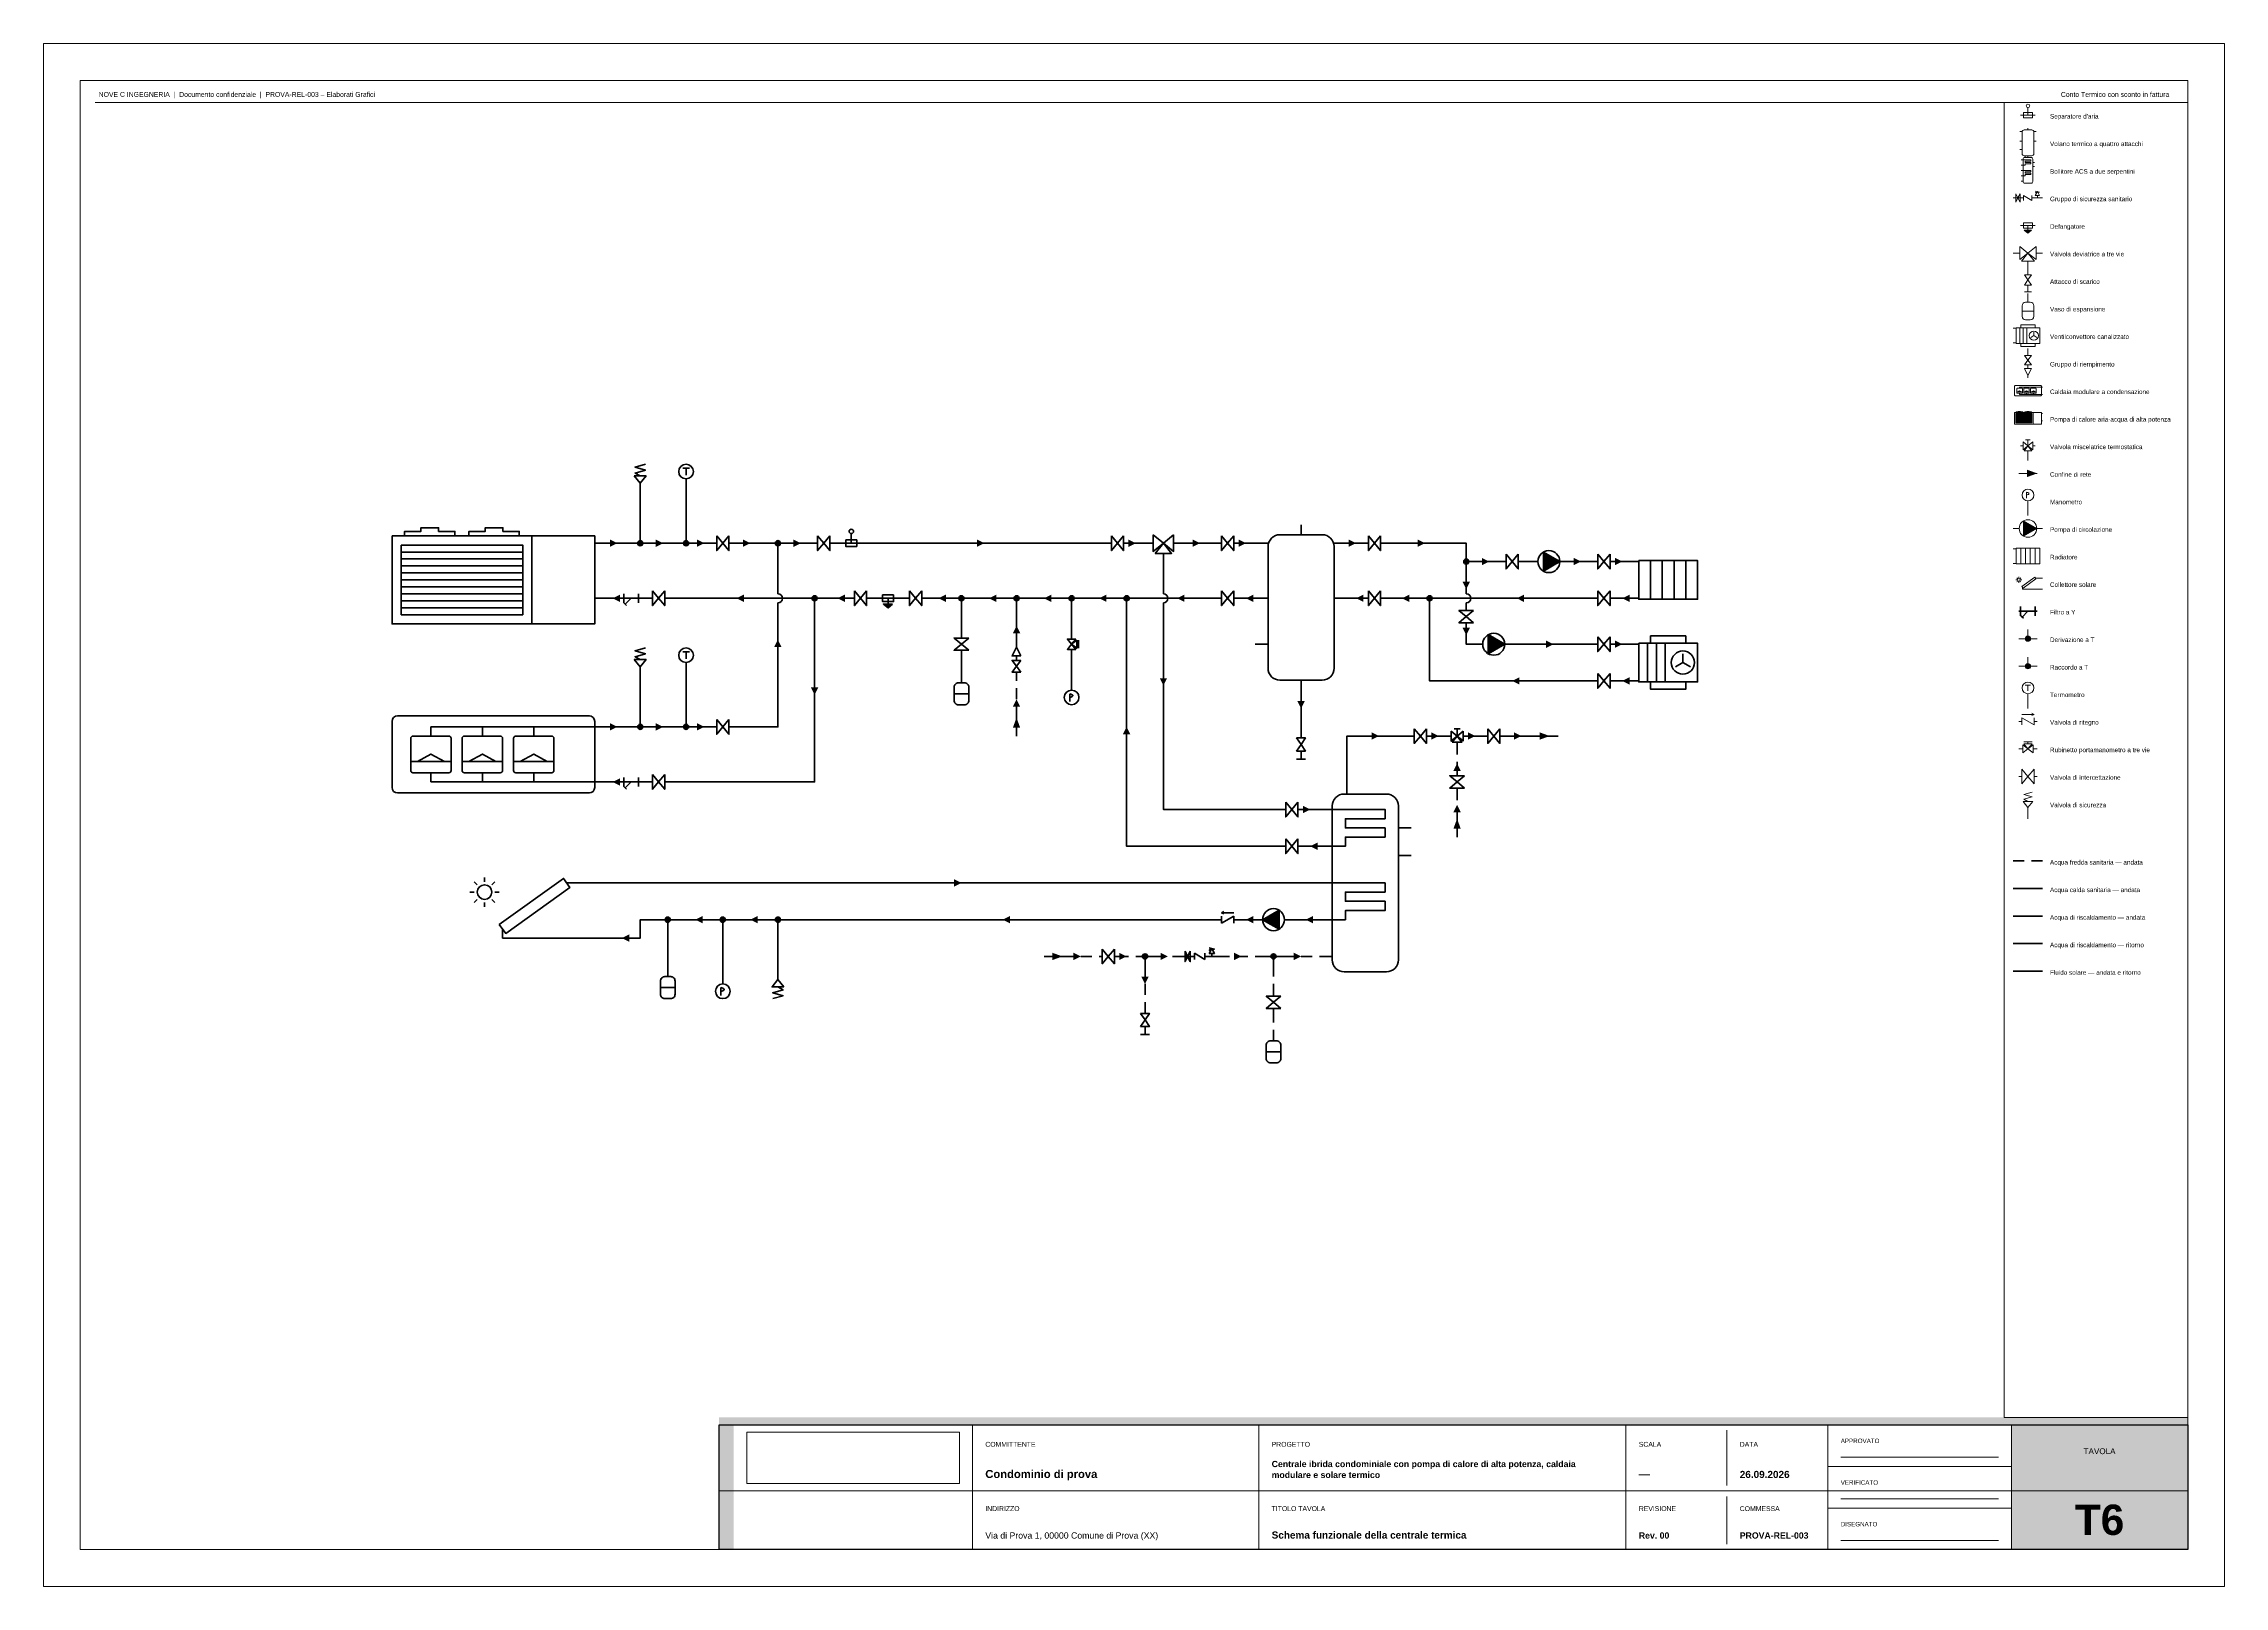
# Paper-space layout 'A2' of a CAD drawing. Header units: millimetres. Extents: x 0 to 594, y 0 to 420.
# The model-space entities are those that its viewports show. They can reach past a viewport. Long polylines and large blocks are cut down to what shows.
import ezdxf
from ezdxf.enums import TextEntityAlignment as Align

# ---------------------------------------------------------------- set-up
doc = ezdxf.new("R2010")
doc.units = ezdxf.units.MM
doc.linetypes.add('NOVEC_TRATTO_3_2', pattern=[5, 3, -2])
doc.layers.add('G-ANNO-NPLT', color=7, linetype='Continuous', lineweight=18, plot=False)
for name, color, linetype, lineweight in [('G-ANNO-TTLB', 7, 'Continuous', 18), ('M-ANNO-LEGN', 7, 'Continuous', 18), ('M-DIAG-EQPM', 7, 'Continuous', 35)]:
    doc.layers.add(name, color=color, linetype=linetype, lineweight=lineweight)
for name, color, linetype, lineweight, true_color in [('M-HWTR-RETN', 142, 'Continuous', 35, 0x2471a3), ('M-HWTR-SPLY', 22, 'Continuous', 35, 0xc0392b), ('M-SOLR-RETN', 222, 'Continuous', 35, 0xc71585), ('M-SOLR-SPLY', 222, 'Continuous', 35, 0xc71585), ('P-DOMW-CPIP', 161, 'NOVEC_TRATTO_3_2', 35, 0x5dade2), ('P-DOMW-HPIP', 30, 'Continuous', 35, 0xd68910)]:
    doc.layers.add(name, color=color, linetype=linetype, lineweight=lineweight, true_color=true_color)
doc.styles.add('NOVEC_ARIAL', font='arial.ttf')
doc.styles.add('NOVEC_ARIAL_GRASSETTO', font='arialbd.ttf')
picture_1 = doc.add_image_def('image1.jpg', size_in_pixel=(2961, 716))

# ---------------------------------------------------------------- blocks, each defined once
blk = doc.blocks.new('NoveC_FlowArrow')
h = blk.add_hatch(color=0)
h.dxf.hatch_style = 1
h.paths.add_polyline_path([(0, 0), (-2, 1), (-2, -1)])
blk = doc.blocks.new('NoveC_SolarCollector')
at = {"color": 0, "linetype": 'Continuous', "lineweight": -2}
for p, q in [((5.6201, -5.5201), (4.7716, -4.6716)), ((7.6, -4.7), (7.6, -3.5)), ((9.5799, -5.5201), (10.4284, -4.6716)), ((40, -5), (30, -5)), ((4.8, -7.5), (3.6, -7.5)), ((5.6201, -9.4799), (4.7716, -10.3284)), ((7.6, -10.3), (7.6, -11.5)), ((9.5799, -9.4799), (10.4284, -10.3284)), ((10.4, -7.5), (11.6, -7.5))]:
    blk.add_line(p, q, dxfattribs=at)
blk.add_lwpolyline([(11.6281, -16.2794), (13.3719, -18.7206), (30.8719, -6.2206), (29.1281, -3.7794)], close=True, dxfattribs=at)
blk.add_lwpolyline([(40, -20), (12.5, -20), (12.5, -17.5)], dxfattribs=at)
blk.add_circle((7.6, -7.5), 2, dxfattribs=at)
blk = doc.blocks.new('NoveC_TeeBranch')
at = {"linetype": 'Continuous', "lineweight": -2}
h = blk.add_hatch(color=0, dxfattribs=at)
h.dxf.hatch_style = 1
h.paths.add_polyline_path([(1.8, -2.5, 1), (3.2, -2.5, 1)])
at = {"color": 0, "linetype": 'Continuous', "lineweight": -2}
for p, q in [((2.5, 0), (2.5, -2.5)), ((0, -2.5), (5, -2.5))]:
    blk.add_line(p, q, dxfattribs=at)
blk.add_circle((2.5, -2.5), 0.7, dxfattribs=at)
blk = doc.blocks.new('NoveC_NetworkBoundary')
at = {"color": 0, "linetype": 'Continuous', "lineweight": -2}
blk.add_line((0, -2.5), (5, -2.5), dxfattribs=at)
blk = doc.blocks.new('NoveC_DrainConnection')
at = {"color": 0, "linetype": 'Continuous', "lineweight": -2}
for p, q in [((2.5, 0), (2.5, -3)), ((1.3, -8.8), (3.7, -8.8)), ((2.5, -6.6), (2.5, -8.8))]:
    blk.add_line(p, q, dxfattribs=at)
for points in [[(1.3, -3), (3.7, -3), (2.5, -4.8)], [(1.3, -6.6), (3.7, -6.6), (2.5, -4.8)]]:
    blk.add_lwpolyline(points, close=True, dxfattribs=at)
blk = doc.blocks.new('NoveC_ExpansionConnection')
at = {"color": 0, "linetype": 'Continuous', "lineweight": -2}
for p, q in [((2.5, 0), (2.5, -3)), ((0.5, -6), (4.5, -6))]:
    blk.add_line(p, q, dxfattribs=at)
blk.add_lwpolyline([(1.7, -3), (3.3, -3, -0.414214), (4.5, -4.2), (4.5, -7.8, -0.414214), (3.3, -9), (1.7, -9, -0.414214), (0.5, -7.8), (0.5, -4.2, -0.414214)], format="xyb", close=True, dxfattribs=at)
blk = doc.blocks.new('NoveC_GasBoilerModular')
at = {"color": 0, "linetype": 'Continuous', "lineweight": -2}
for p, q in [((13, -7.5), (13, -5)), ((60, -5), (13, -5)), ((27, -7.5), (27, -5)), ((41, -7.5), (41, -5)), ((7.5, -14.4), (18.5, -14.4)), ((13, -17.5), (13, -20)), ((21.5, -14.4), (32.5, -14.4)), ((27, -17.5), (27, -20)), ((35.5, -14.4), (46.5, -14.4)), ((41, -17.5), (41, -20)), ((60, -20), (13, -20))]:
    blk.add_line(p, q, dxfattribs=at)
for points in [[(3.9, -2), (56.1, -2, -0.41421356), (57.6, -3.5), (57.6, -21.5, -0.41421356), (56.1, -23), (3.9, -23, -0.41421356), (2.4, -21.5), (2.4, -3.5, -0.41421356)], [(8.1, -7.5), (17.9, -7.5, -0.41421356), (18.5, -8.1), (18.5, -16.9, -0.41421356), (17.9, -17.5), (8.1, -17.5, -0.41421356), (7.5, -16.9), (7.5, -8.1, -0.41421356)], [(22.1, -7.5), (31.9, -7.5, -0.41421356), (32.5, -8.1), (32.5, -16.9, -0.41421356), (31.9, -17.5), (22.1, -17.5, -0.41421356), (21.5, -16.9), (21.5, -8.1, -0.41421356)], [(36.1, -7.5), (45.9, -7.5, -0.41421356), (46.5, -8.1), (46.5, -16.9, -0.41421356), (45.9, -17.5), (36.1, -17.5, -0.41421356), (35.5, -16.9), (35.5, -8.1, -0.41421356)]]:
    blk.add_lwpolyline(points, format="xyb", close=True, dxfattribs=at)
for points in [[(9.315, -14.4), (13, -12.4101), (16.685, -14.4)], [(23.315, -14.4), (27, -12.4101), (30.685, -14.4)], [(37.315, -14.4), (41, -12.4101), (44.685, -14.4)]]:
    blk.add_lwpolyline(points, dxfattribs=at)
blk = doc.blocks.new('NoveC_HeatPumpAirWaterLarge')
at = {"color": 0, "linetype": 'Continuous', "lineweight": -2}
for p, q in [((40.488, -3), (40.488, -27)), ((60, -5), (57.6, -5)), ((4.9, -7.4), (37.988, -7.4)), ((4.9, -9.3), (37.988, -9.3)), ((4.9, -11.2), (37.988, -11.2)), ((4.9, -13.1), (37.988, -13.1)), ((4.9, -15), (37.988, -15)), ((4.9, -16.9), (37.988, -16.9)), ((4.9, -18.8), (37.988, -18.8)), ((4.9, -20.7), (37.988, -20.7)), ((4.9, -22.6), (37.988, -22.6)), ((60, -20), (57.6, -20))]:
    blk.add_line(p, q, dxfattribs=at)
for points in [[(2.4, -3), (57.6, -3), (57.6, -27), (2.4, -27)], [(4.9, -5.5), (37.988, -5.5), (37.988, -24.5), (4.9, -24.5)]]:
    blk.add_lwpolyline(points, close=True, dxfattribs=at)
for points in [[(5.8279, -3), (5.8279, -1.8), (10.2842, -1.8), (10.2842, -0.8), (15.0833, -0.8), (15.0833, -1.8), (19.5396, -1.8), (19.5396, -3)], [(23.3484, -3), (23.3484, -1.8), (27.8047, -1.8), (27.8047, -0.8), (32.6038, -0.8), (32.6038, -1.8), (37.0601, -1.8), (37.0601, -3)]]:
    blk.add_lwpolyline(points, dxfattribs=at)
blk = doc.blocks.new('NoveC_DhwCylinderTwinCoil')
at = {"color": 0, "linetype": 'Continuous', "lineweight": -2}
for p, q in [((7.5, 0), (7.5, -3.3)), ((25, -12.5), (21.5, -12.5)), ((25, -20), (21.5, -20)), ((0, -47.5), (3.5, -47.5))]:
    blk.add_line(p, q, dxfattribs=at)
blk.add_lwpolyline([(6.74, -3.3), (18.26, -3.3, -0.414214), (21.5, -6.54), (21.5, -48.46, -0.414214), (18.26, -51.7), (6.74, -51.7, -0.414214), (3.5, -48.46), (3.5, -6.54, -0.414214)], format="xyb", close=True, dxfattribs=at)
for points in [[(0, -7.5), (7.1, -7.5), (17.9, -7.5), (17.9, -10), (7.1, -10), (7.1, -12.5), (17.9, -12.5), (17.9, -15), (7.1, -15), (7.1, -17.5), (0, -17.5)], [(0, -27.5), (7.1, -27.5), (17.9, -27.5), (17.9, -30), (7.1, -30), (7.1, -32.5), (17.9, -32.5), (17.9, -35), (7.1, -35), (7.1, -37.5), (0, -37.5)]]:
    blk.add_lwpolyline(points, dxfattribs=at)
blk = doc.blocks.new('NoveC_BufferFourPort')
at = {"color": 0, "linetype": 'Continuous', "lineweight": -2}
for p, q in [((12.5, 0), (12.5, -2.7)), ((0, -5), (3.5, -5)), ((25, -5), (21.5, -5)), ((0, -20), (3.5, -20)), ((25, -20), (21.5, -20)), ((0, -32.5), (3.5, -32.5)), ((12.5, -45), (12.5, -42.3))]:
    blk.add_line(p, q, dxfattribs=at)
blk.add_lwpolyline([(6.74, -2.7), (18.26, -2.7, -0.414214), (21.5, -5.94), (21.5, -39.06, -0.414214), (18.26, -42.3), (6.74, -42.3, -0.414214), (3.5, -39.06), (3.5, -5.94, -0.414214)], format="xyb", close=True, dxfattribs=at)
blk = doc.blocks.new('NoveC_MixingValveThermostatic')
at = {"color": 0, "linetype": 'Continuous', "lineweight": -2}
for p, q in [((0, -5), (0.85, -5)), ((1.7, -3), (3.3, -3)), ((2.5, -5), (2.5, -3)), ((4.15, -5), (5, -5)), ((2.5, -6.65), (2.5, -10))]:
    blk.add_line(p, q, dxfattribs=at)
for points in [[(0.85, -3.68), (0.85, -6.32), (2.5, -5)], [(1.18, -6.65), (3.82, -6.65), (2.5, -5)], [(4.15, -3.68), (4.15, -6.32), (2.5, -5)]]:
    blk.add_lwpolyline(points, close=True, dxfattribs=at)
blk = doc.blocks.new('NoveC_FanCoilDucted')
at = {"color": 0, "linetype": 'Continuous', "lineweight": -2}
for p, q in [((0, -2.5), (2, -2.5)), ((4.4, -2.25), (4.4, -12.75)), ((6.8, -2.25), (6.8, -12.75)), ((9.2, -2.25), (9.2, -12.75)), ((14, -7.5), (14, -5.1375)), ((14, -7.5), (11.9525, -8.697)), ((14, -7.5), (16.0475, -8.697)), ((0, -12.5), (2, -12.5))]:
    blk.add_line(p, q, dxfattribs=at)
blk.add_lwpolyline([(2, -2.25), (18, -2.25), (18, -12.75), (2, -12.75)], close=True, dxfattribs=at)
for points in [[(5.2, -2.25), (5.2, -0.225), (14.8, -0.225), (14.8, -2.25)], [(5.2, -12.75), (5.2, -14.775), (14.8, -14.775), (14.8, -12.75)]]:
    blk.add_lwpolyline(points, dxfattribs=at)
blk.add_circle((14, -7.5), 3.15, dxfattribs=at)
blk = doc.blocks.new('NoveC_Radiator')
at = {"color": 0, "linetype": 'Continuous', "lineweight": -2}
for p, q in [((0, -2.5), (2, -2.5)), ((5.2, -2.25), (5.2, -12.75)), ((8.4, -2.25), (8.4, -12.75)), ((11.6, -2.25), (11.6, -12.75)), ((14.8, -2.25), (14.8, -12.75)), ((0, -12.5), (2, -12.5))]:
    blk.add_line(p, q, dxfattribs=at)
blk.add_lwpolyline([(2, -2.25), (18, -2.25), (18, -12.75), (2, -12.75)], close=True, dxfattribs=at)
blk = doc.blocks.new('NoveC_ValveSafety')
at = {"color": 0, "linetype": 'Continuous', "lineweight": -2}
blk.add_line((2.5, -10), (2.5, -6.2), dxfattribs=at)
blk.add_lwpolyline([(0.9, -4.2), (4.1, -4.2), (2.5, -6.2)], close=True, dxfattribs=at)
blk.add_lwpolyline([(2.5, -4.2), (1.1, -3.4), (3.9, -2.6), (1.1, -1.8), (3.9, -1)], dxfattribs=at)
blk = doc.blocks.new('NoveC_Thermometer')
at = {"color": 0, "linetype": 'Continuous', "lineweight": -2}
blk.add_line((2.5, -10), (2.5, -5), dxfattribs=at)
blk.add_circle((2.5, -3), 2, dxfattribs=at)
blk = doc.blocks.new('NoveC_Thermometer_Lettera')
at = {"color": 0, "linetype": 'Continuous', "lineweight": -2}
for p, q in [((-0.9, 0.9), (0.9, 0.9)), ((0, 0.9), (0, -1))]:
    blk.add_line(p, q, dxfattribs=at)
blk = doc.blocks.new('NoveC_TeeJunction')
at = {"linetype": 'Continuous', "lineweight": -2}
h = blk.add_hatch(color=0, dxfattribs=at)
h.dxf.hatch_style = 1
h.paths.add_polyline_path([(1.8, -2.5, 1), (3.2, -2.5, 1)])
at = {"color": 0, "linetype": 'Continuous', "lineweight": -2}
for p, q in [((2.5, 0), (2.5, -2.5)), ((0, -2.5), (5, -2.5))]:
    blk.add_line(p, q, dxfattribs=at)
blk.add_circle((2.5, -2.5), 0.7, dxfattribs=at)
blk = doc.blocks.new('NoveC_DivertingValve3way')
at = {"color": 0, "linetype": 'Continuous', "lineweight": -2}
for p, q in [((0, -5), (2.2, -5)), ((7.8, -5), (10, -5)), ((5, -7.8), (5, -10))]:
    blk.add_line(p, q, dxfattribs=at)
for points in [[(2.2, -2.76), (2.2, -7.24), (5, -5)], [(2.76, -7.8), (7.24, -7.8), (5, -5)], [(7.8, -2.76), (7.8, -7.24), (5, -5)]]:
    blk.add_lwpolyline(points, close=True, dxfattribs=at)
blk = doc.blocks.new('NoveC_FillingUnit')
at = {"color": 0, "linetype": 'Continuous', "lineweight": -2}
for p, q in [((2.5, 0), (2.5, -2.4)), ((2.5, -5.6), (2.5, -6.8)), ((2.5, -9.2), (2.5, -10))]:
    blk.add_line(p, q, dxfattribs=at)
for points in [[(1.3, -2.4), (3.7, -2.4), (2.5, -4)], [(1.3, -5.6), (3.7, -5.6), (2.5, -4)], [(1.3, -6.8), (3.7, -6.8), (2.5, -9.2)]]:
    blk.add_lwpolyline(points, close=True, dxfattribs=at)
blk = doc.blocks.new('NoveC_PressureGauge')
at = {"color": 0, "linetype": 'Continuous', "lineweight": -2}
blk.add_line((2.5, -10), (2.5, -5), dxfattribs=at)
blk.add_circle((2.5, -3), 2, dxfattribs=at)
blk = doc.blocks.new('NoveC_PressureGauge_Lettera')
at = {"color": 0, "linetype": 'Continuous', "lineweight": -2}
blk.add_line((-0.5, 1), (-0.5, -1.1), dxfattribs=at)
blk.add_lwpolyline([(-0.5, 1), (-0.24, 0.92), (-0.03, 0.83), (0.14, 0.75), (0.26, 0.67), (0.33, 0.58), (0.35, 0.5), (0.33, 0.42), (0.26, 0.33), (0.14, 0.25), (-0.03, 0.17), (-0.24, 0.08), (-0.5, 0)], dxfattribs=at)
blk = doc.blocks.new('NoveC_ValveIsolation')
at = {"color": 0, "linetype": 'Continuous', "lineweight": -2}
for p, q in [((0, -2.5), (0.8333, -2.5)), ((4.1667, -2.5), (5, -2.5))]:
    blk.add_line(p, q, dxfattribs=at)
for points in [[(0.8333, -0.5), (0.8333, -4.5), (2.5, -2.5)], [(4.1667, -0.5), (4.1667, -4.5), (2.5, -2.5)]]:
    blk.add_lwpolyline(points, close=True, dxfattribs=at)
blk = doc.blocks.new('NoveC_DhwSafetyGroup')
at = {"color": 0, "linetype": 'Continuous', "lineweight": -2}
for p, q in [((0, -2.5), (3.5, -2.5)), ((3.5, -1.66), (3.5, -3.34)), ((3.5, -1.66), (6.3, -3.34)), ((6.3, -1.66), (6.3, -3.34)), ((6.3, -2.5), (10, -2.5)), ((8.2, -2.5), (8.2, -1.7))]:
    blk.add_line(p, q, dxfattribs=at)
for points in [[(0.9, -1.1), (0.9, -3.9), (1.6, -2.5)], [(2.3, -1.1), (2.3, -3.9), (1.6, -2.5)], [(7.5, -1.7), (8.9, -1.7), (8.2, -0.3)]]:
    blk.add_lwpolyline(points, close=True, dxfattribs=at)
blk.add_lwpolyline([(8.2, -0.3), (7.5, -0.8), (8.9, -0.5), (7.5, -0.2)], dxfattribs=at)
blk = doc.blocks.new('NoveC_Strainer')
at = {"color": 0, "linetype": 'Continuous', "lineweight": -2}
for p, q in [((0, -2.5), (5, -2.5)), ((0.5, -1.25), (0.5, -3.75)), ((0.5464, -3.7464), (1.2536, -4.4536)), ((2.5, -2.5), (0.9, -4.1)), ((4.5, -1.25), (4.5, -3.75))]:
    blk.add_line(p, q, dxfattribs=at)
blk = doc.blocks.new('NoveC_AirSeparator')
at = {"color": 0, "linetype": 'Continuous', "lineweight": -2}
for p, q in [((0, -5), (5, -5)), ((2.5, -5), (2.5, -2.4))]:
    blk.add_line(p, q, dxfattribs=at)
blk.add_lwpolyline([(1, -4.1), (4, -4.1), (4, -5.9), (1, -5.9)], close=True, dxfattribs=at)
blk.add_circle((2.5, -1.8), 0.6, dxfattribs=at)
blk = doc.blocks.new('NoveC_DirtSeparator')
at = {"linetype": 'Continuous', "lineweight": -2}
h = blk.add_hatch(color=0, dxfattribs=at)
h.dxf.hatch_style = 1
h.paths.add_polyline_path([(1.25, -6.6), (3.75, -6.6), (2.5, -7.6)])
at = {"color": 0, "linetype": 'Continuous', "lineweight": -2}
for p, q in [((0, -5), (5, -5)), ((2.5, -5), (2.5, -7.6))]:
    blk.add_line(p, q, dxfattribs=at)
for points in [[(1, -4.1), (4, -4.1), (4, -5.9), (1, -5.9)], [(1.25, -6.6), (3.75, -6.6), (2.5, -7.6)]]:
    blk.add_lwpolyline(points, close=True, dxfattribs=at)
blk = doc.blocks.new('NoveC_PumpCirculator')
at = {"linetype": 'Continuous', "lineweight": -2}
h = blk.add_hatch(color=0, dxfattribs=at)
h.dxf.hatch_style = 1
h.paths.add_polyline_path([(3.5, -2.402), (3.5, -7.598), (8, -5)])
at = {"color": 0, "linetype": 'Continuous', "lineweight": -2}
for p, q in [((0, -5), (2, -5)), ((8, -5), (10, -5))]:
    blk.add_line(p, q, dxfattribs=at)
blk.add_lwpolyline([(3.5, -2.402), (3.5, -7.598), (8, -5)], close=True, dxfattribs=at)
blk.add_circle((5, -5), 3, dxfattribs=at)
blk = doc.blocks.new('NoveC_ValveCheck')
at = {"color": 0, "linetype": 'Continuous', "lineweight": -2}
for p, q in [((0, -2.5), (0.85, -2.5)), ((0.85, -0.6), (4.15, -0.6)), ((0.85, -1.51), (0.85, -3.49)), ((0.85, -1.51), (4.15, -3.49)), ((4.15, -0.6), (3.55, -0.3)), ((4.15, -0.6), (3.55, -0.9)), ((4.15, -1.51), (4.15, -3.49)), ((4.15, -2.5), (5, -2.5))]:
    blk.add_line(p, q, dxfattribs=at)
blk = doc.blocks.new('NoveC_ValveGaugeCock3way')
at = {"color": 0, "linetype": 'Continuous', "lineweight": -2}
for p, q in [((0, -2.5), (1.1, -2.5)), ((1.38, -0.6), (3.62, -0.6)), ((2.5, -1.1), (2.5, -0.6)), ((3.9, -2.5), (5, -2.5))]:
    blk.add_line(p, q, dxfattribs=at)
for points in [[(1.1, -1.38), (1.1, -3.62), (2.5, -2.5)], [(1.38, -1.1), (3.62, -1.1), (2.5, -2.5)], [(3.9, -1.38), (3.9, -3.62), (2.5, -2.5)]]:
    blk.add_lwpolyline(points, close=True, dxfattribs=at)

msp = doc.modelspace()

# ---------------------------------------------------------------- linework, layer by layer
at = {"layer": 'M-ANNO-LEGN', "color": 161, "linetype": 'NOVEC_TRATTO_3_2', "lineweight": 35, "true_color": 0x5dade2}
msp.add_line((536.5, 197.5), (544.5, 197.5), dxfattribs=at)
at = {"layer": 'M-ANNO-LEGN', "color": 30, "linetype": 'Continuous', "lineweight": 35, "true_color": 0xd68910}
msp.add_line((536.5, 190), (544.5, 190), dxfattribs=at)
at = {"layer": 'M-ANNO-LEGN', "color": 22, "linetype": 'Continuous', "lineweight": 35, "true_color": 0xc0392b}
msp.add_line((536.5, 182.5), (544.5, 182.5), dxfattribs=at)
at = {"layer": 'M-ANNO-LEGN', "color": 142, "linetype": 'Continuous', "lineweight": 35, "true_color": 0x2471a3}
msp.add_line((536.5, 175), (544.5, 175), dxfattribs=at)
at = {"layer": 'M-ANNO-LEGN', "color": 222, "linetype": 'Continuous', "lineweight": 35, "true_color": 0xc71585}
msp.add_line((536.5, 167.5), (544.5, 167.5), dxfattribs=at)
at = {"layer": 'M-ANNO-LEGN'}
msp.add_lwpolyline([(534, 404), (584, 404), (584, 46), (534, 46)], close=True, dxfattribs=at)
at = {"layer": 'M-HWTR-RETN', "flags": 128}
for points in [[(157.5, 269), (152.5, 269)], [(165, 269), (162.5, 269)], [(207.5, 269), (170, 269)], [(220, 269), (212.5, 269)], [(227.5, 269), (225, 269)], [(235, 269), (232.5, 269)], [(247.5, 269), (240, 269)], [(262.5, 269), (252.5, 269)], [(277.5, 269), (267.5, 269)], [(292.5, 269), (282.5, 269)], [(320, 269), (297.5, 269)], [(330, 269), (325, 269)], [(360, 269), (355, 269)], [(375, 269), (365, 269)], [(422.5, 269), (380, 269)], [(432.5, 269), (427.5, 269)], [(210, 266.5), (210, 219), (170, 219)], [(250, 266.5), (250, 259)], [(265, 256.5), (265, 266.5)], [(280, 266.5), (280, 259)], [(337.5, 201.5), (295, 201.5), (295, 266.5)], [(422.5, 246.5), (377.5, 246.5), (377.5, 266.5)], [(250, 254), (250, 249)], [(280, 254), (280, 249)], [(432.5, 246.5), (427.5, 246.5)], [(157.5, 219), (152.5, 219)], [(165, 219), (162.5, 219)], [(347.5, 201.5), (342.5, 201.5)]]:
    msp.add_lwpolyline(points, dxfattribs=at)
at = {"layer": 'M-HWTR-SPLY', "flags": 128}
for points in [[(162.5, 286.5), (162.5, 296.5)], [(175, 286.5), (175, 296.5)], [(152.5, 284), (160, 284)], [(165, 284), (172.5, 284)], [(177.5, 284), (182.5, 284)], [(187.5, 284), (197.5, 284)], [(200, 270.25), (200, 281.5)], [(202.5, 284), (210, 284)], [(215, 284), (217.5, 284)], [(222.5, 284), (290, 284)], [(295, 284), (300, 284)], [(310, 284), (320, 284)], [(325, 284), (330, 284)], [(355, 284), (360, 284)], [(365, 284), (387.5, 284), (387.5, 281.5)], [(305, 279), (305, 270.25)], [(387.5, 276.5), (387.5, 270.25)], [(390, 279), (397.5, 279)], [(402.5, 279), (405, 279)], [(415, 279), (422.5, 279)], [(427.5, 279), (432.5, 279)], [(187.5, 234), (200, 234), (200, 267.75)], [(305, 267.75), (305, 211.5), (337.5, 211.5)], [(387.5, 267.75), (387.5, 266.5)], [(387.5, 261.5), (387.5, 256.5), (390, 256.5)], [(400, 256.5), (422.5, 256.5)], [(427.5, 256.5), (432.5, 256.5)], [(162.5, 236.5), (162.5, 246.5)], [(175, 236.5), (175, 246.5)], [(342.5, 244), (342.5, 234)], [(152.5, 234), (160, 234)], [(165, 234), (172.5, 234)], [(177.5, 234), (182.5, 234)], [(342.5, 211.5), (347.5, 211.5)]]:
    msp.add_lwpolyline(points, dxfattribs=at)
at = {"layer": 'M-HWTR-SPLY', "linetype": 'Continuous'}
for centre in [(200, 269), (305, 269), (387.5, 269)]:
    msp.add_arc(centre, 1.25, 270, 90, dxfattribs=at)
at = {"layer": 'M-SOLR-RETN', "flags": 128}
for points in [[(167.5, 181.5), (162.5, 181.5), (162.5, 176.5), (152.5, 176.5)], [(170, 179), (170, 169)], [(182.5, 181.5), (172.5, 181.5)], [(185, 179), (185, 169)], [(197.5, 181.5), (187.5, 181.5)], [(200, 179), (200, 169)], [(320, 181.5), (202.5, 181.5)], [(330, 181.5), (325, 181.5)], [(347.5, 181.5), (340, 181.5)]]:
    msp.add_lwpolyline(points, dxfattribs=at)
at = {"layer": 'M-SOLR-SPLY', "flags": 128}
msp.add_lwpolyline([(152.5, 191.5), (347.5, 191.5)], dxfattribs=at)
at = {"layer": 'P-DOMW-CPIP', "flags": 128}
for points in [[(265, 236.5), (265, 246.5)], [(385, 221.5), (385, 226.5)], [(385, 209), (385, 216.5)], [(277.5, 171.5), (287.5, 171.5)], [(292.5, 171.5), (297.5, 171.5)], [(300, 169), (300, 159)], [(302.5, 171.5), (310, 171.5)], [(320, 171.5), (332.5, 171.5)], [(335, 169), (335, 161.5)], [(337.5, 171.5), (347.5, 171.5)], [(335, 156.5), (335, 151.5)]]:
    msp.add_lwpolyline(points, dxfattribs=at)
at = {"layer": 'P-DOMW-HPIP', "flags": 128}
for points in [[(355, 219), (355, 231.5), (372.5, 231.5)], [(377.5, 231.5), (382.5, 231.5)], [(387.5, 231.5), (392.5, 231.5)], [(397.5, 231.5), (407.5, 231.5)]]:
    msp.add_lwpolyline(points, dxfattribs=at)

# ---------------------------------------------------------------- block references
at = {"layer": 'M-ANNO-LEGN', "lineweight": 18}
for name, p, xscale, yscale in [('NoveC_AirSeparator', (538.5, 404.5), 0.8, 0.8), ('NoveC_BufferFourPort', (538.28, 397), 0.17777777777777778, 0.17777777777777778), ('NoveC_DhwCylinderTwinCoil', (538.68, 389.5), 0.14545454545454545, 0.14545454545454545), ('NoveC_DhwSafetyGroup', (536.5, 380), 0.8, 0.8), ('NoveC_DirtSeparator', (538.5, 374.5), 0.8, 0.8), ('NoveC_DivertingValve3way', (536.5, 367), 0.8, 0.8), ('NoveC_DrainConnection', (538.5, 359.5), 0.8, 0.8), ('NoveC_ExpansionConnection', (538.5, 352), 0.8, 0.8), ('NoveC_FanCoilDucted', (536.5, 343.5), 0.4, 0.4), ('NoveC_FillingUnit', (538.5, 337), 0.8, 0.8), ('NoveC_GasBoilerModular', (536.5, 327.17), 0.13333333333333333, 0.13333333333333333), ('NoveC_HeatPumpAirWaterLarge', (536.5, 320), 0.13333333333333333, 0.13333333333333333), ('NoveC_MixingValveThermostatic', (538.5, 314.5), 0.8, 0.8), ('NoveC_PressureGauge', (538.5, 299.5), 0.8, 0.8), ('NoveC_PressureGauge_Lettera', (540.5, 297.1), 0.8, 0.8), ('NoveC_PumpCirculator', (536.5, 292), 0.8, 0.8), ('NoveC_Radiator', (536.5, 283.5), 0.4, 0.4), ('NoveC_SolarCollector', (536.5, 275.5), 0.2, 0.2), ('NoveC_Thermometer', (538.5, 247), 0.8, 0.8), ('NoveC_Thermometer_Lettera', (540.5, 244.6), 0.8, 0.8), ('NoveC_ValveSafety', (538.5, 217), 0.8, 0.8)]:
    msp.add_blockref(name, p, dxfattribs=dict(at, xscale=xscale, yscale=yscale))
for name, p in [('NoveC_NetworkBoundary', (538, 305.5)), ('NoveC_TeeBranch', (538, 260.5)), ('NoveC_TeeJunction', (538, 253)), ('NoveC_ValveCheck', (538, 238)), ('NoveC_ValveGaugeCock3way', (538, 230.5)), ('NoveC_ValveIsolation', (538, 223))]:
    msp.add_blockref(name, p, dxfattribs=at)
at = {"layer": 'M-ANNO-LEGN', "lineweight": 50}
msp.add_blockref('NoveC_Strainer', (538, 268), dxfattribs=at)
at = {"layer": 'M-DIAG-EQPM'}
for name, p in [('NoveC_ValveSafety', (160, 306.5)), ('NoveC_Thermometer', (172.5, 306.5)), ('NoveC_Thermometer_Lettera', (175, 303.5)), ('NoveC_HeatPumpAirWaterLarge', (92.5, 289)), ('NoveC_TeeBranch', (160, 286.5)), ('NoveC_TeeBranch', (172.5, 286.5)), ('NoveC_ValveIsolation', (182.5, 286.5)), ('NoveC_ValveIsolation', (210, 286.5)), ('NoveC_AirSeparator', (217.5, 289)), ('NoveC_ValveIsolation', (290, 286.5)), ('NoveC_DivertingValve3way', (300, 289)), ('NoveC_ValveIsolation', (320, 286.5)), ('NoveC_BufferFourPort', (330, 289)), ('NoveC_ValveIsolation', (360, 286.5)), ('NoveC_ValveIsolation', (397.5, 281.5)), ('NoveC_PumpCirculator', (405, 284)), ('NoveC_ValveIsolation', (422.5, 281.5)), ('NoveC_Radiator', (432.5, 281.5)), ('NoveC_ValveIsolation', (165, 271.5)), ('NoveC_ValveIsolation', (220, 271.5)), ('NoveC_ValveIsolation', (235, 271.5)), ('NoveC_ValveIsolation', (320, 271.5)), ('NoveC_ValveIsolation', (360, 271.5)), ('NoveC_ValveIsolation', (422.5, 271.5)), ('NoveC_ValveSafety', (160, 256.5)), ('NoveC_Thermometer', (172.5, 256.5)), ('NoveC_PumpCirculator', (390, 261.5)), ('NoveC_ValveIsolation', (422.5, 259)), ('NoveC_FanCoilDucted', (432.5, 259)), ('NoveC_Thermometer_Lettera', (175, 253.5)), ('NoveC_ExpansionConnection', (247.5, 249)), ('NoveC_ValveIsolation', (422.5, 249)), ('NoveC_PressureGauge_Lettera', (280, 242)), ('NoveC_GasBoilerModular', (92.5, 239)), ('NoveC_TeeBranch', (160, 236.5)), ('NoveC_TeeBranch', (172.5, 236.5)), ('NoveC_ValveIsolation', (182.5, 236.5)), ('NoveC_DrainConnection', (340, 234)), ('NoveC_ValveIsolation', (372.5, 234)), ('NoveC_MixingValveThermostatic', (382.5, 236.5)), ('NoveC_ValveIsolation', (392.5, 234)), ('NoveC_ValveIsolation', (165, 221.5)), ('NoveC_DhwCylinderTwinCoil', (347.5, 219)), ('NoveC_ValveIsolation', (337.5, 214)), ('NoveC_ValveIsolation', (337.5, 204)), ('NoveC_SolarCollector', (112.5, 196.5)), ('NoveC_ValveIsolation', (287.5, 174)), ('NoveC_DhwSafetyGroup', (310, 174)), ('NoveC_ExpansionConnection', (167.5, 169)), ('NoveC_NetworkBoundary', (272.5, 174)), ('NoveC_PressureGauge_Lettera', (185, 162)), ('NoveC_DrainConnection', (297.5, 159)), ('NoveC_ExpansionConnection', (332.5, 151.5))]:
    msp.add_blockref(name, p, dxfattribs=at)
for name, p, xscale in [('NoveC_FlowArrow', (543, 303), 1.375), ('NoveC_DirtSeparator', (232.5, 274), -1), ('NoveC_FlowArrow', (410.25, 231.5), 1.375), ('NoveC_NetworkBoundary', (412.5, 234), -1), ('NoveC_PumpCirculator', (340, 186.5), -1), ('NoveC_ValveCheck', (325, 184), -1), ('NoveC_FlowArrow', (277.5, 171.5), 1.375)]:
    msp.add_blockref(name, p, dxfattribs=dict(at, xscale=xscale))
for name, p, rotation in [('NoveC_TeeJunction', (202.5, 281.5), 180), ('NoveC_TeeJunction', (390, 281.5), 270), ('NoveC_TeeJunction', (212.5, 266.5), 180), ('NoveC_TeeBranch', (252.5, 266.5), 180), ('NoveC_TeeBranch', (267.5, 266.5), 180), ('NoveC_TeeBranch', (282.5, 266.5), 180), ('NoveC_TeeJunction', (297.5, 266.5), 180), ('NoveC_TeeJunction', (380, 266.5), 180), ('NoveC_ValveIsolation', (390, 266.5), 270), ('NoveC_ValveIsolation', (252.5, 259), 270), ('NoveC_FillingUnit', (267.5, 246.5), 180), ('NoveC_ValveGaugeCock3way', (282.5, 259), 270), ('NoveC_PressureGauge', (282.5, 239), 180), ('NoveC_ValveIsolation', (387.5, 221.5), 270), ('NoveC_TeeBranch', (172.5, 179), 180), ('NoveC_TeeBranch', (187.5, 179), 180), ('NoveC_TeeBranch', (202.5, 179), 180), ('NoveC_PressureGauge', (187.5, 159), 180), ('NoveC_ValveSafety', (202.5, 159), 180), ('NoveC_TeeBranch', (302.5, 169), 180), ('NoveC_TeeBranch', (337.5, 169), 180), ('NoveC_ValveIsolation', (337.5, 161.5), 270)]:
    msp.add_blockref(name, p, dxfattribs=dict(at, rotation=rotation))
at = {"layer": 'M-DIAG-EQPM', "lineweight": 50}
for p in [(157.5, 271.5), (157.5, 221.5)]:
    msp.add_blockref('NoveC_Strainer', p, dxfattribs=at)
at = {"layer": 'M-DIAG-EQPM'}
for name, p, xscale, rotation in [('NoveC_FlowArrow', (265, 236.5), 1.375, 90), ('NoveC_NetworkBoundary', (267.5, 231.5), -1, 270), ('NoveC_FlowArrow', (385, 209), 1.375, 90), ('NoveC_NetworkBoundary', (387.5, 204), -1, 270)]:
    msp.add_blockref(name, p, dxfattribs=dict(at, xscale=xscale, rotation=rotation))
at = {"layer": 'M-HWTR-RETN'}
for p, rotation in [((155, 269), 180), ((188.75, 269), 180), ((216.25, 269), 180), ((243.75, 269), 180), ((257.5, 269), 180), ((272.5, 269), 180), ((287.5, 269), 180), ((308.75, 269), 180), ((327.5, 269), 180), ((357.5, 269), 180), ((370, 269), 180), ((401.25, 269), 180), ((430, 269), 180), ((265, 261.5), 90), ((210, 242.75), 270), ((400, 246.5), 180), ((430, 246.5), 180), ((295, 234), 90), ((155, 219), 180), ((345, 201.5), 180)]:
    msp.add_blockref('NoveC_FlowArrow', p, dxfattribs=dict(at, rotation=rotation))
at = {"layer": 'M-HWTR-SPLY'}
for p in [(156.25, 284), (168.75, 284), (180, 284), (192.5, 284), (206.25, 284), (256.25, 284), (297.5, 284), (315, 284), (327.5, 284), (357.5, 284), (376.25, 284), (393.75, 279), (418.75, 279), (430, 279), (411.25, 256.5), (430, 256.5), (156.25, 234), (168.75, 234), (180, 234), (345, 211.5)]:
    msp.add_blockref('NoveC_FlowArrow', p, dxfattribs=at)
for p, rotation in [((387.5, 271.5), 270), ((200, 257.75), 90), ((387.5, 259), 270), ((305, 245.25), 270), ((342.5, 239), 270)]:
    msp.add_blockref('NoveC_FlowArrow', p, dxfattribs=dict(at, rotation=rotation))
at = {"layer": 'M-SOLR-RETN', "rotation": 180}
for p in [(177.5, 181.5), (192.5, 181.5), (261.25, 181.5), (327.5, 181.5), (343.75, 181.5), (157.5, 176.5)]:
    msp.add_blockref('NoveC_FlowArrow', p, dxfattribs=at)
at = {"layer": 'M-SOLR-SPLY'}
msp.add_blockref('NoveC_FlowArrow', (250, 191.5), dxfattribs=at)
at = {"layer": 'P-DOMW-CPIP'}
for p, rotation in [((265, 241.5), 90), ((385, 224), 90), ((385, 212.75), 90), ((300, 164), 270)]:
    msp.add_blockref('NoveC_FlowArrow', p, dxfattribs=dict(at, rotation=rotation))
for p in [(282.5, 171.5), (295, 171.5), (306.25, 171.5), (326.25, 171.5), (342.5, 171.5)]:
    msp.add_blockref('NoveC_FlowArrow', p, dxfattribs=at)
at = {"layer": 'P-DOMW-HPIP'}
for p in [(363.75, 231.5), (380, 231.5), (390, 231.5), (402.5, 231.5)]:
    msp.add_blockref('NoveC_FlowArrow', p, dxfattribs=at)

# ---------------------------------------------------------------- texts
at = {"layer": 'M-ANNO-LEGN', "style": 'NOVEC_ARIAL'}
for s, height, p in [("Separatore d'aria", 1.2384, (546.5, 399.6)), ('Volano termico a quattro attacchi', 1.2384, (546.5, 392.1)), ('Bollitore ACS a due serpentini', 1.2384, (546.5, 384.6)), ('Gruppo di sicurezza sanitario', 1.2384, (546.5, 377.1)), ('Defangatore', 1.2384, (546.5, 369.6)), ('Valvola deviatrice a tre vie', 1.2384, (546.5, 362.1)), ('Attacco di scarico', 1.2384, (546.5, 354.6)), ('Vaso di espansione', 1.2384, (546.5, 347.1)), ('Ventilconvettore canalizzato', 1.2384, (546.5, 339.6)), ('Gruppo di riempimento', 1.2384, (546.5, 332.1)), ('Caldaia modulare a condensazione', 1.2384, (546.5, 324.6)), ('Pompa di calore aria-acqua di alta potenza', 1.2384, (546.5, 317.1)), ('Valvola miscelatrice termostatica', 1.2384, (546.5, 309.6)), ('Confine di rete', 1.2384, (546.5, 302.1)), ('Manometro', 1.238, (546.5, 294.6)), ('Pompa di circolazione', 1.2384, (546.5, 287.1)), ('Radiatore', 1.238, (546.5, 279.6)), ('Collettore solare', 1.2384, (546.5, 272.1)), ('Filtro a Y', 1.238, (546.5, 264.6)), ('Derivazione a T', 1.2384, (546.5, 257.1)), ('Raccordo a T', 1.2384, (546.5, 249.6)), ('Termometro', 1.238, (546.5, 242.1)), ('Valvola di ritegno', 1.2384, (546.5, 234.6)), ('Rubinetto portamanometro a tre vie', 1.2384, (546.5, 227.1)), ('Valvola di intercettazione', 1.2384, (546.5, 219.6)), ('Valvola di sicurezza', 1.2384, (546.5, 212.1)), ('Acqua fredda sanitaria — andata', 1.2384, (546.5, 196.5)), ('Acqua calda sanitaria — andata', 1.2384, (546.5, 189)), ('Acqua di riscaldamento — andata', 1.2384, (546.5, 181.5)), ('Acqua di riscaldamento — ritorno', 1.2384, (546.5, 174)), ('Fluido solare — andata e ritorno', 1.2384, (546.5, 166.5))]:
    msp.add_text(s, height=height, dxfattribs=at).set_placement(p)

psp = doc.layouts.new('A2')

# ---------------------------------------------------------------- hatches: boundary and pattern name
at = {"layer": 'G-ANNO-TTLB', "true_color": 0x2abfbf}
h = psp.add_hatch(color=133, dxfattribs=at)
h.dxf.hatch_style = 1
h.paths.add_polyline_path([(184, 46), (584, 46), (584, 44), (184, 44)])
at = {"layer": 'G-ANNO-TTLB', "true_color": 0x1c2e4a}
h = psp.add_hatch(color=159, dxfattribs=at)
h.dxf.hatch_style = 1
h.paths.add_polyline_path([(184, 44), (188, 44), (188, 10), (184, 10)])
at = {"layer": 'G-ANNO-TTLB', "true_color": 0x2abfbf}
h = psp.add_hatch(color=133, dxfattribs=at)
h.dxf.hatch_style = 1
h.paths.add_polyline_path([(536, 46), (584, 46), (584, 44), (536, 44)])
at = {"layer": 'G-ANNO-TTLB', "true_color": 0x1c2e4a}
h = psp.add_hatch(color=159, dxfattribs=at)
h.dxf.hatch_style = 1
h.paths.add_polyline_path([(536, 44), (584, 44), (584, 10), (536, 10)])

# ---------------------------------------------------------------- linework, layer by layer
at = {"layer": 'G-ANNO-TTLB', "color": 254, "lineweight": 9, "true_color": 0xe0e0e0}
for p, q in [((14, 404), (580, 404)), ((253, 10), (253, 44)), ((458.5, 27.5), (458.5, 42.5)), ((486, 32.667), (536, 32.667)), ((489.5, 35.167), (532.5, 35.167)), ((458.5, 11.5), (458.5, 24.5)), ((489.5, 23.833), (532.5, 23.833)), ((486, 21.333), (536, 21.333)), ((489.5, 12.5), (532.5, 12.5))]:
    psp.add_line(p, q, dxfattribs=at)
at = {"layer": 'G-ANNO-TTLB', "color": 159, "lineweight": 15, "true_color": 0x1c2e4a}
for p, q in [((253, 10), (253, 44)), ((331, 10), (331, 44)), ((431, 10), (431, 44)), ((486, 10), (486, 44)), ((536, 10), (536, 44))]:
    psp.add_line(p, q, dxfattribs=at)
at = {"layer": 'G-ANNO-TTLB', "color": 254, "lineweight": 15, "true_color": 0xe0e0e0}
psp.add_line((184, 26), (584, 26), dxfattribs=at)
at = {"layer": 'G-ANNO-TTLB', "color": 159, "lineweight": 18, "true_color": 0x1c2e4a}
psp.add_lwpolyline([(10, 410), (584, 410), (584, 10), (10, 10)], close=True, dxfattribs=at)
at = {"layer": 'G-ANNO-TTLB', "color": 159, "lineweight": 30, "true_color": 0x1c2e4a}
psp.add_lwpolyline([(184, 44), (584, 44), (584, 10), (184, 10)], close=True, dxfattribs=at)

# ---------------------------------------------------------------- texts
at = {"layer": 'G-ANNO-TTLB', "color": 253, "true_color": 0x999999, "style": 'NOVEC_ARIAL'}
for s, height, p in [('NOVE C INGEGNERIA  |  Documento confidenziale  |  PROVA-REL-003 – Elaborati Grafici', 1.3349, (15, 405.5)), ('COMMITTENTE', 1.3349, (256.5, 38)), ('PROGETTO', 1.3349, (334.5, 38)), ('SCALA', 1.3349, (434.5, 38)), ('DATA', 1.3349, (462, 38)), ('APPROVATO', 1.2136, (489.5, 39)), ('VERIFICATO', 1.2136, (489.5, 27.667)), ('INDIRIZZO', 1.3349, (256.5, 20.5)), ('TITOLO TAVOLA', 1.3349, (334.5, 20.5)), ('REVISIONE', 1.3349, (434.5, 20.5)), ('COMMESSA', 1.3349, (462, 20.5)), ('DISEGNATO', 1.2136, (489.5, 16.333))]:
    psp.add_text(s, height=height, dxfattribs=at).set_placement(p)
psp.add_text('Conto Termico con sconto in fattura', height=1.3349, dxfattribs=at).set_placement((579, 405.5), align=Align.RIGHT)
at = {"layer": 'G-ANNO-TTLB', "color": 255, "true_color": 0xffffff, "transparency": 33554559, "style": 'NOVEC_ARIAL'}
psp.add_text('TAVOLA', height=1.5777, dxfattribs=at).set_placement((560, 36), align=Align.CENTER)
at = {"layer": 'G-ANNO-TTLB', "color": 59, "true_color": 0x2d2d2d}
for s, height, style, p in [('Condominio di prova', 2.1844, 'NOVEC_ARIAL_GRASSETTO', (256.5, 29.5)), ('Centrale ibrida condominiale con pompa di calore di alta potenza, caldaia', 1.6989, 'NOVEC_ARIAL_GRASSETTO', (334.5, 32.463)), ('modulare e solare termico', 1.6989, 'NOVEC_ARIAL_GRASSETTO', (334.5, 29.5)), ('—', 2.184, 'NOVEC_ARIAL_GRASSETTO', (434.5, 29.5)), ('26.09.2026', 1.9417, 'NOVEC_ARIAL_GRASSETTO', (462, 29.5)), ('Via di Prova 1, 00000 Comune di Prova (XX)', 1.6989, 'NOVEC_ARIAL', (256.5, 13)), ('Schema funzionale della centrale termica', 1.9417, 'NOVEC_ARIAL_GRASSETTO', (334.5, 13)), ('Rev. 00', 1.6989, 'NOVEC_ARIAL_GRASSETTO', (434.5, 13)), ('PROVA-REL-003', 1.6989, 'NOVEC_ARIAL_GRASSETTO', (462, 13))]:
    psp.add_text(s, height=height, dxfattribs=dict(at, style=style)).set_placement(p)
at = {"layer": 'G-ANNO-TTLB', "color": 255, "true_color": 0xffffff, "style": 'NOVEC_ARIAL_GRASSETTO'}
psp.add_text('T6', height=8.2521, dxfattribs=at).set_placement((560, 14), align=Align.CENTER)

# ---------------------------------------------------------------- pictures from other files: only their frames are drawn
at = {"layer": 'G-ANNO-TTLB'}
image = psp.add_image(picture_1, insert=(191.552, 28), size_in_units=(57.896, 14), dxfattribs=at)

# ---------------------------------------------------------------- viewports
at = {"layer": 'G-ANNO-NPLT'}
psp.add_viewport(center=(297, 210), size=(594, 420), view_center_point=(297, 210), view_height=420, dxfattribs=at)

doc.saveas('drawing.dxf')
